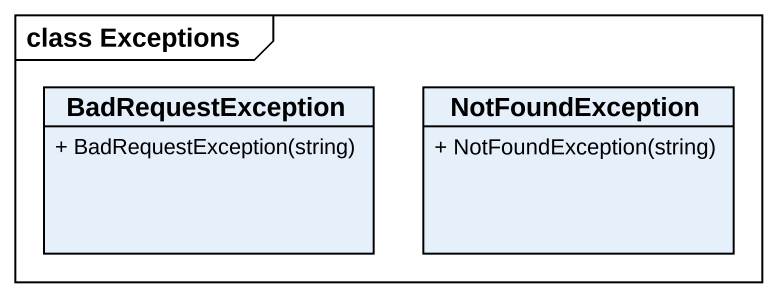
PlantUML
@startuml
mainframe class Exceptions
hide circle
hide empty members
skinparam classAttributeIconSize 0
class BadRequestException {
  + BadRequestException(string)
}
class NotFoundException {
  + NotFoundException(string)
}
@enduml
